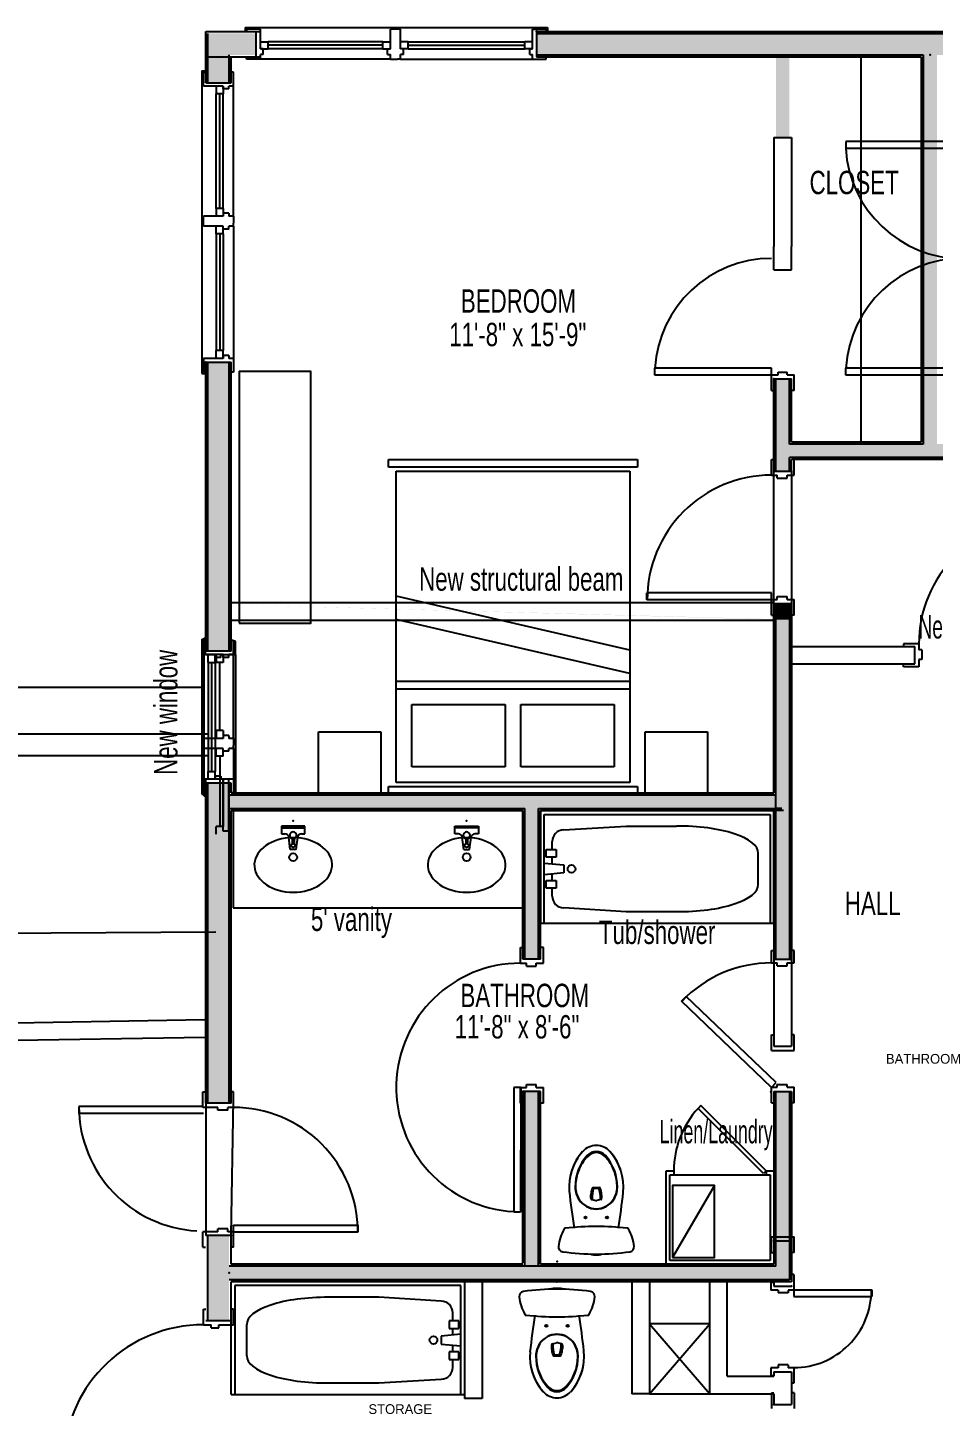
# Model space of a CAD drawing. Extents: x -757 to 664, y -454 to 231.
# Drawn here: x -237.6 to -4.8, y -123.1 to 231.2 of the extents above; entities that cross this region are included whole.
import ezdxf
from ezdxf.enums import TextEntityAlignment as Align

# ---------------------------------------------------------------- set-up
doc = ezdxf.new("R2010")
doc.units = 0
doc.header["$MEASUREMENT"] = 0
for name, color, linetype in [('1.2DEMO', 11, 'Continuous'), ('1.2DRWDWS', 3, 'Continuous'), ('1.2FILL', 7, 'Continuous'), ('1.2FURN', 11, 'Continuous'), ('1.2NOTES', 3, 'Continuous'), ('1.2RMNAMES', 3, 'Continuous'), ('1.2WALLS', 3, 'Continuous')]:
    doc.layers.add(name, color=color, linetype=linetype)
doc.styles.add('DCADTXTSTYLE27', font='ARIAL NARROW')
doc.styles.add('DCADTXTSTYLE28', font='ARIAL NARROW')
doc.styles.add('DCADTXTSTYLE31', font='ARIAL NARROW')
doc.styles.add('DCADTXTSTYLE41', font='ARIAL NARROW')
doc.styles.add('DCADTXTSTYLE42', font='ARIAL NARROW')
doc.styles.add('DCADTXTSTYLE43', font='ARIAL NARROW')
doc.styles.add('DCADTXTSTYLE44', font='ARIAL NARROW')
doc.styles.add('DCADTXTSTYLE45', font='ARIAL NARROW')
doc.styles.add('DCADTXTSTYLE47', font='ARIAL NARROW')
doc.styles.add('DCADTXTSTYLE53', font='ARIAL NARROW')
doc.styles.add('DCADTXTSTYLE56', font='ARIAL NARROW')
doc.styles.add('DCADTXTSTYLE57', font='ARIAL NARROW')

msp = doc.modelspace()

# ---------------------------------------------------------------- hatches: boundary and pattern name
at = {"layer": '1.2FILL', "linetype": 'Continuous', "ltscale": 12}
for points in [[(-191.3, 229.72), (-191.3, 217.05), (-185.8, 217.05), (-185.8, 224.22), (-178.95, 224.22), (-178.95, 229.72)], [(-41.8, 71.72), (-41.8, 79.11), (-185.8, 82.97), (-185.8, 145.22), (-191.3, 145.22), (-191.3, 70.97), (-185.8, 70.97), (-185.8, 79.11), (-191.3, 79.11), (-191.3, 83.44), (-185.8, 83.44), (-185.8, 82.97), (-45.3, 79.11), (-45.3, -3.45), (-41.8, -3.45), (-41.8, 68.22), (-41.8, 71.72)]]:
    msp.add_hatch(color=7, dxfattribs=at).paths.add_polyline_path(points, flags=0)
at = {"layer": '1.2FILL', "linetype": 'Continuous', "ltscale": 8}
for points in [[(30.45, 224.22), (33.95, 224.22), (33.95, 202.97), (34.45, 202.97), (34.45, 223.72), (48.7, 223.72), (48.7, 229.72), (-106.8, 229.72), (-106.8, 224.22), (-7.42, 224.22), (-3.92, 224.22)], [(3.8, 120.72), (3.8, 124.22), (30.45, 124.25), (30.45, 140.97), (33.95, 140.97), (33.95, 124.22), (30.45, 124.22), (-3.92, 124.22), (-3.92, 224.22), (-7.42, 224.22), (-7.42, 124.22), (-41.8, 124.22), (-41.8, 223.72), (-45.3, 223.72), (-45.3, 202.97), (-41.8, 202.97), (-41.8, 140.97), (-45.3, 140.97), (-45.3, 117.28), (-41.8, 117.28), (-41.8, 120.72)], [(-191.3, 79.11), (-185.8, 79.11), (-185.8, 83.44), (-191.3, 83.44)], [(-45.3, 79.11), (-41.8, 79.11), (-41.8, 83.28), (-45.3, 83.28)], [(-185.8, -87.03), (-185.8, 37.09), (-191.3, 37.09), (-191.3, -3.24), (-191.3, -39.7), (-185.8, -39.7), (-185.8, -83.92), (-191.3, -83.92), (-191.3, -201.72), (-191.3, -286.28), (-174.8, -286.28), (-174.8, -280.78), (-185.8, -280.78), (-185.8, -256.78), (-185.8, -159.78), (-136, -159.78), (-136, -156.28), (-185.8, -156.28), (-185.8, -139.03), (-191.3, -139.03), (-191.3, -101.03), (-185.8, -101.03), (-185.8, -90.53), (-122.3, -90.53), (-118.8, -90.53), (-81.8, -90.53), (-78.3, -90.53), (-61.8, -90.53), (-61.8, -90.53), (-58.3, -90.53), (-58.3, -87.03), (-45.8, -87.03), (-58.3, -87.03), (-58.3, -90.53), (-45.3, -90.53), (-45.3, -90.53), (-41.8, -90.53), (-41.8, -80.53), (-45.3, -80.53), (-45.3, -87.03), (-132.84, -87.03), (-132.84, -90.53), (-132.84, -87.03)], [(-141.03, 34.06), (-185.8, 34.06), (-185.8, 30.56), (-109.8, 30.56), (-109.8, -8.12), (-106.3, -8.12), (-106.3, 30.56), (-45.3, 30.56), (-43.8, 30.56), (-45.3, 30.56), (-45.3, 34.06), (-137.53, 34.06)], [(-41.8, -3.45), (-45.3, -3.45), (-45.3, -8.12), (-41.8, -8.12)], [(-191.3, -39.7), (-185.8, -39.7), (-185.8, -45.17), (-191.3, -45.17)], [(-106.3, -42.12), (-109.8, -42.12), (-109.8, -87.03), (-106.3, -87.03)], [(-45.3, -53.77), (-45.3, -59.65), (-45.3, -80.53), (-41.8, -80.53), (-41.8, -42.12), (-45.3, -42.12)], [(-191.3, -79.17), (-185.8, -79.17), (-185.8, -83.92), (-191.3, -83.92)], [(-81.8, -87.03), (-78.3, -87.03)]]:
    msp.add_hatch(color=7, dxfattribs=at).paths.add_polyline_path(points, flags=0)

# ---------------------------------------------------------------- linework, layer by layer
at = {"layer": '1.2DEMO', "color": 11, "linetype": 'Continuous', "ltscale": 2}
for p, q in [((2.67, 201.92), (-27.33, 201.92)), ((-27.33, 201.92), (-27.33, 200.17)), ((2.67, 200.17), (-27.33, 200.17)), ((2.67, 143.67), (-27.33, 143.67)), ((-27.33, 141.92), (-27.33, 143.67)), ((2.67, 141.92), (-27.33, 141.92)), ((-45.8, 83.47), (-45.8, 117.36)), ((-41.3, 117.36), (-41.3, 82.56)), ((-185.3, 83.47), (-45.8, 83.47)), ((-185.3, 78.97), (-45.8, 78.97)), ((-41.3, 72.22), (-9.59, 72.22)), ((-8.53, 72.85), (-12.53, 72.85)), ((-12.53, 72.85), (-12.53, 72.22)), ((-9.59, 67.72), (-9.59, 72.22)), ((-8.53, 72.85), (-8.53, 71.35)), ((-7.78, 71.35), (-8.53, 71.35)), ((-7.78, 71.35), (-7.78, 68.85)), ((-41.3, 67.72), (-9.59, 67.72)), ((-12.53, 66.97), (-12.53, 67.6)), ((-8.53, 68.85), (-8.53, 66.97)), ((-7.78, 68.85), (-8.53, 68.85)), ((-8.53, 66.97), (-12.53, 66.97)), ((-45.8, 24.12), (-45.8, -30.53)), ((-41.3, 24.12), (-41.3, -30.53)), ((-46.42, -31.6), (-46.42, -27.6)), ((-46.42, -27.6), (-45.8, -27.6)), ((-40.55, -27.6), (-41.17, -27.6)), ((-40.55, -31.6), (-40.55, -27.6)), ((-46.42, -31.6), (-40.55, -31.6)), ((-45.8, -30.53), (-41.3, -30.53)), ((-191.8, -45.17), (-191.8, -79.17)), ((-185.3, -79.17), (-184.67, -44.22)), ((-46.42, -83.53), (-46.42, -79.53)), ((-46.42, -79.53), (-40.55, -79.53)), ((-45.8, -80.53), (-41.3, -80.53)), ((-40.55, -83.53), (-40.55, -79.53)), ((-46.42, -83.53), (-45.8, -83.53)), ((-40.55, -83.53), (-41.17, -83.53)), ((-172.3, -86.53), (-138.3, -86.53)), ((-125.3, -91.03), (-185.3, -91.03)), ((-185.3, -101.03), (-185.3, -91.03)), ((-126.3, -92.03), (-184.3, -92.03)), ((-184.3, -92.03), (-184.3, -120.03)), ((-126.3, -120.03), (-126.3, -92.03)), ((-125.3, -91.03), (-125.3, -121.03)), ((-125.3, -91.03), (-125.3, -120.03)), ((-120.8, -91.03), (-120.8, -121.03)), ((-82.3, -91.03), (-82.3, -119.81)), ((-77.8, -91.03), (-77.8, -119.81)), ((-62.3, -119.81), (-62.3, -91.03)), ((-57.8, -115.31), (-57.8, -91.03)), ((-46.55, -91.17), (-46.55, -93.17)), ((-46.55, -91.17), (-45.92, -91.17)), ((-45.8, -91.03), (-45.8, -92.17)), ((-40.67, -89.17), (-41.3, -89.17)), ((-40.67, -89.17), (-40.67, -93.17)), ((-147.3, -95.03), (-160.3, -95.03)), ((-131.3, -96.03), (-147.3, -95.03)), ((-44.67, -93.17), (-46.55, -93.17)), ((-45.8, -92.17), (-41.3, -92.17)), ((-44.67, -93.17), (-44.67, -93.92)), ((-42.17, -93.92), (-44.67, -93.92)), ((-40.67, -93.17), (-42.17, -93.17)), ((-42.17, -93.17), (-42.17, -93.92)), ((-40.67, -93.11), (-20.67, -93.11)), ((-40.67, -93.11), (-40.67, -94.86)), ((-40.67, -94.86), (-20.67, -94.86)), ((-20.67, -93.11), (-20.67, -94.86)), ((-128.3, -101.03), (-128.3, -99.03)), ((-185.3, -120.03), (-185.3, -101.03)), ((-181.3, -110.03), (-181.3, -102.03)), ((-126.8, -101.03), (-129.3, -101.03)), ((-129.3, -101.03), (-129.3, -103.03)), ((-126.8, -103.03), (-126.8, -101.03)), ((-62.3, -101.81), (-77.8, -101.81)), ((-77.8, -101.81), (-77.79, -119.81)), ((-77.8, -101.81), (-62.3, -119.81)), ((-77.79, -119.81), (-62.3, -101.81)), ((-62.3, -119.81), (-62.3, -101.81)), ((-126.3, -104.53), (-131.3, -105.03)), ((-131.3, -105.03), (-131.3, -107.03)), ((-129.3, -103.03), (-126.8, -103.03)), ((-128.3, -104.73), (-128.3, -103.03)), ((-131.3, -107.03), (-126.3, -107.53)), ((-126.8, -109.03), (-129.3, -109.03)), ((-129.3, -109.03), (-129.3, -111.03)), ((-128.3, -109.03), (-128.3, -107.33)), ((-126.8, -111.03), (-126.8, -109.03)), ((-102.93, -107.27), (-102.93, -108.14)), ((-102.69, -106.97), (-101.7, -106.7)), ((-100.4, -106.97), (-101.4, -106.7)), ((-100.17, -107.27), (-100.17, -108.14)), ((-129.3, -111.03), (-126.8, -111.03)), ((-128.3, -113.03), (-128.3, -111.03)), ((-102.4, -110.03), (-100.69, -110.03)), ((-102.25, -109.83), (-100.85, -109.83)), ((-46.55, -113.11), (-46.55, -115.11)), ((-44.67, -113.11), (-46.55, -113.11)), ((-44.67, -112.36), (-44.67, -113.11)), ((-42.17, -112.36), (-44.67, -112.36)), ((-42.17, -112.36), (-42.17, -113.11)), ((-40.67, -113.11), (-42.17, -113.11)), ((-40.67, -113.11), (-40.67, -117.11)), ((-147.3, -117.03), (-131.3, -116.03)), ((-57.8, -115.31), (-45.8, -115.31)), ((-46.55, -115.11), (-45.92, -115.11)), ((-45.8, -114.17), (-41.3, -114.17)), ((-45.8, -114.17), (-45.8, -115.31)), ((-41.3, -114.17), (-41.3, -122.59)), ((-185.3, -120.03), (-125.3, -120.03)), ((-160.3, -117.03), (-147.3, -117.03)), ((-77.8, -119.81), (-82.3, -119.81)), ((-77.8, -119.81), (-62.3, -119.81)), ((-62.3, -119.81), (-45.8, -119.81)), ((-46.42, -119.59), (-46.42, -123.59)), ((-46.42, -119.59), (-45.8, -119.59)), ((-45.8, -119.81), (-45.8, -122.59)), ((-40.67, -117.11), (-41.3, -117.11)), ((-40.55, -119.59), (-41.17, -119.59)), ((-40.55, -119.59), (-40.55, -123.59)), ((-120.8, -121.03), (-125.3, -121.03)), ((-45.8, -122.59), (-41.3, -122.59))]:
    msp.add_line(p, q, dxfattribs=at)
at = {"layer": '1.2DEMO', "color": 1, "linetype": 'Continuous'}
msp.add_line((-61.1, -66.34), (-71.87, -84.78), dxfattribs=at)
msp.add_lwpolyline([(-71.87, -84.78), (-61.1, -84.78), (-61.1, -66.34), (-71.87, -66.34)], close=True, dxfattribs=at)
at = {"layer": '1.2DEMO', "color": 11, "linetype": 'Continuous', "ltscale": 2}
for centre, radius in [((-104.3, -102.35), 0.276), ((-104.3, -102.35), 0.276), ((-98.79, -102.35), 0.276), ((-98.79, -102.35), 0.276), ((-133.3, -106.03), 1)]:
    msp.add_circle(centre, radius, dxfattribs=at)
for centre, radius, start, end in [((2.67, 201.92), 30.05, 183.3385, 269.9183), ((2.67, 141.92), 30, 90, 176.6615), ((23.41, 72.85), 31.94, 89.8972, 180), ((-110.01, -94.78), 1.26, 97.8817, 186.4559), ((-99.53, -93.6), 11.81, 186.4554, 209.4775), ((-101.55, -155.93), 62.99, 82.1189, 97.8811), ((-102.24, -94.75), 1.97, 90.5161, 114.1097), ((-101.55, -171.25), 78.47, 89.4839, 90.5161), ((-100.86, -94.75), 1.97, 65.8903, 89.4839), ((-103.57, -93.6), 11.81, 330.5225, 353.5446), ((-93.08, -94.78), 1.26, 353.5441, 442.1201), ((-40.68, -93.15), 19.95, 270.0309, 360.1336), ((-131.3, -99.03), 3, 0, 90), ((-109.43, -99.2), 0.433, 209.4781, 264.2189), ((-99.53, -93.6), 11.81, 209.4775, 210.5707), ((-101.55, -21.29), 78.74, 264.0592, 264.2206), ((-101.55, -21.29), 78.74, 264.2206, 270), ((87.28, -129.73), 196.85, 171.2017, 173.9763), ((-101.55, -21.29), 78.74, 270, 275.7794), ((-290.37, -129.73), 196.85, 6.1133, 8.7983), ((-93.66, -99.2), 0.433, 275.7811, 330.5219), ((-101.55, -21.29), 78.74, 275.7794, 275.9408), ((-103.57, -93.6), 11.81, 329.4293, 330.5225), ((-101.55, -109.83), 5.32, 33.5054, 146.4946), ((-101.55, -109.83), 5.24, 33.5054, 146.4946), ((-94.95, -110.22), 13.58, 175.1848, 221.8886), ((-101.06, -110.16), 5.91, 146.4946, 179.4488), ((-101.06, -110.16), 5.83, 146.4946, 179.4488), ((-102.61, -107.27), 0.315, 105, 180), ((-98.2, -108.14), 4.72, 180, 201.9348), ((-92.79, -107.07), 9.84, 180, 196.2602), ((-102.25, -109.71), 0.118, 195.081, 270), ((-101.55, -107.27), 0.591, 75, 105), ((-110.31, -107.07), 9.84, 343.7398, 360), ((-100.85, -109.71), 0.118, 270, 344.919), ((-104.89, -108.14), 4.72, 338.0652, 360), ((-100.49, -107.27), 0.315, 0, 75), ((-108.14, -110.22), 13.58, 318.1114, 366.1133), ((-102.04, -110.16), 5.83, 0.5512, 33.5054), ((-102.04, -110.16), 5.91, 0.5512, 33.5054), ((-131.3, -113.03), 3, 270, 360), ((-94.95, -110.22), 13.58, 187.231, 221.9948), ((-94.95, -110.22), 12.01, 179.4488, 221.8886), ((-94.95, -110.22), 11.93, 179.4488, 198.0974), ((-102.4, -109.83), 0.197, 201.9348, 270), ((-100.69, -109.83), 0.197, 270, 338.0652), ((-108.14, -110.22), 12.01, 318.1114, 360.5512), ((-108.14, -110.22), 13.58, 318.1114, 353.9005), ((-108.14, -110.22), 11.93, 341.9026, 360.5512), ((-96.56, -110.74), 10.24, 198.0974, 226.8058), ((-106.53, -110.74), 10.24, 313.1942, 341.9026), ((-101.55, -116.13), 4.72, 222.1939, 318.1113), ((-101.55, -116.13), 4.72, 222.1939, 318.1113), ((-101.55, -116.13), 3.15, 221.9318, 318.0538), ((-101.55, -116.05), 2.95, 226.8058, 313.1942)]:
    msp.add_arc(centre, radius, start, end, dxfattribs=at)
for centre, major_axis, start_param, end_param in [((-160.8, -102.03), (20.5, 0), 1.546413, 3.141593), ((-160.8, -110.03), (-20.5, 0), 0, 1.595179)]:
    msp.add_ellipse(centre, major_axis=major_axis, ratio=0.341463, start_param=start_param, end_param=end_param, dxfattribs=at)
for p in [(-45.8, -80.53), (-115.3, -86.78), (-101.55, -91.03), (-41.3, -92.17), (-45.8, -122.59)]:
    msp.add_point(p, dxfattribs=at)
at = {"layer": '1.2DRWDWS', "color": 7, "linetype": 'Continuous', "ltscale": 12}
for p, q in [((-181.71, 231.22), (-103.95, 231.22)), ((-192.8, 220.14), (-192.8, 142.38)), ((-144.32, 223.1), (-177.78, 223.1)), ((-141.77, 223.1), (-107.8, 223.1)), ((-184.67, 182.75), (-184.67, 216.21)), ((-184.67, 180.2), (-184.67, 146.22)), ((-192.3, 74.34), (-192.3, 33.84)), ((-184.17, 70.09), (-184.17, 38.09))]:
    msp.add_line(p, q, dxfattribs=at)
at = {"layer": '1.2DRWDWS', "color": 7, "linetype": 'Continuous', "ltscale": 24}
for p, q in [((-181.71, 231.22), (-181.71, 230.22)), ((-103.95, 231.22), (-103.95, 230.22)), ((-192.8, 220.14), (-191.8, 220.14)), ((-192.8, 142.38), (-191.8, 142.38)), ((-192.3, 74.34), (-191.3, 74.34)), ((-191.17, 68.09), (-191.17, 40.09)), ((-189.42, 68.09), (-189.42, 40.09)), ((-192.3, 33.84), (-191.3, 33.84))]:
    msp.add_line(p, q, dxfattribs=at)
at = {"layer": '1.2DRWDWS', "color": 3, "linetype": 'Continuous', "ltscale": 24}
for p, q in [((-177.78, 230.85), (-181.37, 230.85)), ((-181.37, 230.85), (-181.37, 230.22)), ((-177.78, 225.79), (-177.78, 230.85)), ((-144.32, 225.79), (-144.32, 230.85)), ((-141.77, 230.85), (-144.32, 230.85)), ((-141.77, 225.79), (-141.77, 230.85)), ((-107.8, 230.85), (-104.3, 230.85)), ((-107.8, 225.79), (-107.8, 230.85)), ((-104.3, 230.85), (-104.3, 230.22)), ((-181.37, 223.1), (-181.37, 223.72)), ((-177.03, 225.79), (-177.78, 225.79)), ((-177.78, 223.1), (-177.78, 224.29)), ((-177.03, 224.29), (-177.78, 224.29)), ((-177.03, 224.29), (-177.03, 225.79)), ((-145.07, 225.79), (-144.32, 225.79)), ((-145.07, 224.29), (-145.07, 225.79)), ((-145.07, 224.29), (-144.32, 224.29)), ((-144.32, 223.1), (-144.32, 224.29)), ((-141.02, 225.79), (-141.77, 225.79)), ((-141.77, 223.1), (-141.77, 224.29)), ((-141.02, 224.29), (-141.77, 224.29)), ((-141.02, 224.29), (-141.02, 225.79)), ((-108.55, 225.79), (-107.8, 225.79)), ((-108.55, 224.29), (-108.55, 225.79)), ((-108.55, 224.29), (-107.8, 224.29)), ((-107.8, 223.1), (-107.8, 224.29)), ((-104.3, 223.1), (-104.3, 223.72)), ((-192.42, 216.21), (-192.42, 219.8)), ((-192.42, 219.8), (-191.8, 219.8)), ((-184.67, 219.8), (-185.3, 219.8)), ((-184.67, 216.21), (-184.67, 219.8)), ((-177.78, 223.1), (-181.37, 223.1)), ((-144.32, 223.1), (-142.57, 223.1)), ((-141.77, 223.1), (-142.52, 223.1)), ((-107.8, 223.1), (-104.3, 223.1)), ((-187.37, 216.21), (-192.42, 216.21)), ((-187.37, 215.46), (-187.37, 216.21)), ((-184.67, 216.21), (-185.87, 216.21)), ((-185.87, 215.46), (-185.87, 216.21)), ((-185.87, 215.46), (-187.37, 215.46)), ((-187.37, 182.75), (-192.42, 182.75)), ((-192.42, 180.2), (-192.42, 182.75)), ((-187.37, 183.5), (-187.37, 182.75)), ((-185.87, 183.5), (-187.37, 183.5)), ((-185.87, 183.5), (-185.87, 182.75)), ((-184.67, 182.75), (-185.87, 182.75)), ((-184.67, 182.75), (-184.67, 181)), ((-184.67, 180.2), (-184.67, 180.95)), ((-187.37, 180.2), (-192.42, 180.2)), ((-187.37, 179.45), (-187.37, 180.2)), ((-185.87, 179.45), (-187.37, 179.45)), ((-184.67, 180.2), (-185.87, 180.2)), ((-185.87, 179.45), (-185.87, 180.2)), ((-192.42, 146.22), (-192.42, 142.72)), ((-187.37, 146.22), (-192.42, 146.22)), ((-187.37, 146.97), (-187.37, 146.22)), ((-185.87, 146.97), (-187.37, 146.97)), ((-185.87, 146.97), (-185.87, 146.22)), ((-184.67, 146.22), (-185.87, 146.22)), ((-184.67, 146.22), (-184.67, 142.72)), ((-192.42, 142.72), (-191.8, 142.72)), ((-184.67, 142.72), (-185.3, 142.72)), ((-46.42, 143.67), (-76.42, 143.67)), ((-76.42, 141.92), (-76.42, 143.67)), ((-46.42, 141.92), (-76.42, 141.92)), ((-46.42, 141.92), (-46.42, 143.67)), ((-46.42, 137.97), (-46.42, 141.97)), ((-46.42, 141.97), (-44.67, 141.97)), ((-44.67, 141.97), (-44.67, 142.72)), ((-44.67, 142.72), (-42.42, 142.72)), ((-42.42, 141.97), (-42.42, 142.72)), ((-42.42, 141.97), (-40.55, 141.97)), ((-40.55, 137.97), (-40.55, 141.97)), ((-46.42, 116.22), (-46.42, 120.22)), ((-40.55, 116.22), (-40.55, 120.22)), ((-46.42, 116.22), (-44.92, 116.22)), ((-44.92, 115.47), (-44.92, 116.22)), ((-44.92, 115.47), (-42.42, 115.47)), ((-42.42, 116.22), (-40.55, 116.22)), ((-42.42, 115.47), (-42.42, 116.22)), ((-46.42, 85.97), (-78.42, 85.97)), ((-78.42, 84.22), (-78.42, 85.97)), ((-46.42, 84.22), (-46.42, 85.97)), ((-46.42, 84.22), (-78.42, 84.22)), ((-46.42, 80.28), (-46.42, 84.28)), ((-46.42, 84.28), (-44.92, 84.28)), ((-44.92, 84.28), (-44.92, 85.03)), ((-44.92, 85.03), (-42.42, 85.03)), ((-42.42, 84.28), (-42.42, 85.03)), ((-42.42, 84.28), (-40.55, 84.28)), ((-40.55, 80.28), (-40.55, 84.28)), ((-191.92, 70.09), (-191.92, 73.59)), ((-191.92, 73.59), (-191.3, 73.59)), ((-184.17, 73.59), (-184.8, 73.59)), ((-184.17, 70.09), (-184.17, 73.59)), ((-189.42, 70.09), (-191.92, 70.09)), ((-189.42, 69.34), (-189.42, 70.09)), ((-187.92, 69.34), (-189.42, 69.34)), ((-184.17, 70.09), (-187.92, 70.09)), ((-187.92, 69.34), (-187.92, 70.09)), ((-191.92, 38.09), (-191.92, 34.59)), ((-189.42, 38.09), (-191.92, 38.09)), ((-189.42, 38.84), (-189.42, 38.09)), ((-187.92, 38.84), (-189.42, 38.84)), ((-187.92, 38.84), (-187.92, 38.09)), ((-184.17, 38.09), (-187.92, 38.09)), ((-184.17, 38.09), (-184.17, 34.56)), ((-191.92, 34.59), (-191.3, 34.59)), ((-184.17, 34.56), (-184.8, 34.56)), ((-69.52, -18.97), (-68.31, -17.71)), ((-45.21, -39.86), (-68.31, -17.71)), ((-46.42, -41.12), (-69.52, -18.97)), ((-46.42, -41.12), (-45.21, -39.86)), ((-46.42, -45.06), (-46.42, -41.06)), ((-46.42, -41.06), (-44.92, -41.06)), ((-44.92, -41.06), (-44.92, -40.31)), ((-44.92, -40.31), (-42.42, -40.31)), ((-42.42, -41.06), (-42.42, -40.31)), ((-42.42, -41.06), (-40.55, -41.06)), ((-40.55, -45.06), (-40.55, -41.06)), ((-192.42, -102.08), (-192.42, -98.08)), ((-184.67, -102.08), (-184.67, -98.08)), ((-192.42, -102.08), (-190.42, -102.08)), ((-190.42, -102.83), (-190.42, -102.08)), ((-188.42, -102.08), (-184.67, -102.08)), ((-188.42, -102.83), (-188.42, -102.08)), ((-190.42, -102.83), (-188.42, -102.83))]:
    msp.add_line(p, q, dxfattribs=at)
at = {"layer": '1.2DRWDWS', "color": 3, "linetype": 'Continuous', "ltscale": 12}
for p, q in [((-177.78, 227.54), (-175.78, 227.54)), ((-175.78, 225.79), (-175.78, 227.54)), ((-146.32, 225.79), (-146.32, 227.54)), ((-146.32, 227.54), (-144.32, 227.54)), ((-139.77, 227.54), (-141.77, 227.54)), ((-139.77, 225.79), (-139.77, 227.54)), ((-109.8, 225.79), (-109.8, 227.54)), ((-107.8, 227.54), (-109.8, 227.54)), ((-177.78, 225.79), (-175.78, 225.79)), ((-146.32, 226.67), (-175.78, 226.67)), ((-146.32, 225.79), (-144.32, 225.79)), ((-139.77, 225.79), (-141.77, 225.79)), ((-139.77, 226.67), (-109.8, 226.67)), ((-107.8, 225.79), (-109.8, 225.79)), ((-189.12, 216.21), (-189.12, 214.21)), ((-187.37, 216.21), (-187.37, 214.21)), ((-187.37, 214.21), (-189.12, 214.21)), ((-188.24, 184.75), (-188.24, 214.21)), ((-187.37, 184.75), (-189.12, 184.75)), ((-189.12, 184.75), (-189.12, 182.75)), ((-187.37, 184.75), (-187.37, 182.75)), ((-189.12, 178.2), (-189.12, 180.2)), ((-187.37, 178.2), (-189.12, 178.2)), ((-188.24, 178.2), (-188.24, 148.22)), ((-187.37, 178.2), (-187.37, 180.2)), ((-187.37, 148.22), (-189.12, 148.22)), ((-189.12, 146.22), (-189.12, 148.22)), ((-187.37, 146.22), (-187.37, 148.22)), ((-46.42, 137.97), (-45.8, 137.97)), ((-40.55, 137.97), (-41.17, 137.97)), ((-46.42, 120.22), (-45.8, 120.22)), ((-40.55, 120.22), (-41.17, 120.22)), ((-46.42, 80.28), (-45.8, 80.28)), ((-40.55, 80.28), (-41.17, 80.28)), ((-191.17, 68.09), (-191.17, 70.09)), ((-191.17, 68.09), (-189.42, 68.09)), ((-190.3, 68.09), (-190.3, 40.09)), ((-189.42, 68.09), (-189.42, 70.09)), ((-755.3, 61.72), (-192.8, 61.72)), ((-191.17, 40.09), (-189.42, 40.09)), ((-191.17, 38.09), (-191.17, 40.09)), ((-189.42, 38.09), (-189.42, 40.09)), ((-46.42, -45.06), (-45.8, -45.06)), ((-40.55, -45.06), (-41.17, -45.06)), ((-192.42, -98.08), (-191.8, -98.08)), ((-184.67, -98.08), (-185.3, -98.08))]:
    msp.add_line(p, q, dxfattribs=at)
at = {"layer": '1.2DRWDWS', "color": 11, "linetype": 'Continuous', "ltscale": 24}
for p, q in [((-146.32, 227.54), (-175.78, 227.54)), ((-139.77, 227.54), (-109.8, 227.54)), ((-146.32, 225.79), (-175.78, 225.79)), ((-139.77, 225.79), (-109.8, 225.79)), ((-189.12, 184.75), (-189.12, 214.21)), ((-187.37, 184.75), (-187.37, 214.21)), ((-189.12, 178.2), (-189.12, 148.22)), ((-187.37, 178.2), (-187.37, 148.22))]:
    msp.add_line(p, q, dxfattribs=at)
at = {"layer": '1.2DRWDWS', "color": 1, "linetype": 'Continuous', "ltscale": 4}
msp.add_line((-23.45, 223.72), (-23.45, 124.72), dxfattribs=at)
at = {"layer": '1.2DRWDWS', "color": 11, "linetype": 'Continuous', "ltscale": 2}
for p, q in [((-192.8, 74.04), (-192.8, 34.21)), ((-192.8, 74.04), (-191.8, 74.04)), ((-192.42, 70.11), (-192.42, 73.7)), ((-192.42, 73.7), (-191.8, 73.7)), ((-184.67, 73.7), (-185.3, 73.7)), ((-184.67, 70.11), (-184.67, 73.7)), ((-187.37, 70.11), (-192.42, 70.11)), ((-189.12, 70.11), (-189.12, 68.11)), ((-187.37, 68.11), (-189.12, 68.11)), ((-188.24, 50.57), (-188.24, 68.11)), ((-187.37, 70.11), (-187.37, 68.11)), ((-187.37, 69.36), (-187.37, 70.11)), ((-185.87, 69.36), (-187.37, 69.36)), ((-184.67, 70.11), (-185.87, 70.11)), ((-185.87, 69.36), (-185.87, 70.11)), ((-184.67, 48.57), (-184.67, 70.11)), ((-187.37, 50.57), (-189.12, 50.57)), ((-189.12, 50.57), (-189.12, 48.57)), ((-187.37, 50.57), (-187.37, 48.57)), ((-187.37, 48.57), (-192.42, 48.57)), ((-192.42, 46.02), (-192.42, 48.57)), ((-187.37, 49.32), (-187.37, 48.57)), ((-185.87, 49.32), (-187.37, 49.32)), ((-185.87, 49.32), (-185.87, 48.57)), ((-184.67, 48.57), (-185.87, 48.57)), ((-184.67, 48.57), (-184.67, 46.82)), ((-184.67, 46.02), (-184.67, 46.77)), ((-187.37, 46.02), (-192.42, 46.02)), ((-189.12, 44.02), (-189.12, 46.02)), ((-187.37, 44.02), (-189.12, 44.02)), ((-188.24, 44.02), (-188.24, 25.97)), ((-187.37, 44.02), (-187.37, 46.02)), ((-187.37, 45.27), (-187.37, 46.02)), ((-185.87, 45.27), (-187.37, 45.27)), ((-184.67, 46.02), (-185.87, 46.02)), ((-185.87, 45.27), (-185.87, 46.02)), ((-184.67, 46.02), (-184.67, 38.09)), ((-192.42, 38.09), (-192.42, 34.59)), ((-187.37, 38.09), (-192.42, 38.09)), ((-187.37, 38.09), (-187.37, 25.97)), ((-187.37, 24.72), (-187.37, 38.09)), ((-184.67, 38.09), (-185.87, 38.09)), ((-185.87, 24.72), (-185.87, 38.09)), ((-184.67, 38.09), (-184.67, 34.56)), ((-192.8, 34.21), (-191.8, 34.21)), ((-184.67, 34.56), (-185.3, 34.56)), ((-187.37, 25.97), (-189.12, 25.97)), ((-189.12, 23.97), (-189.12, 25.97)), ((-185.87, 24.72), (-187.37, 24.72))]:
    msp.add_line(p, q, dxfattribs=at)
at = {"layer": '1.2DRWDWS', "color": 7, "linetype": 'Continuous', "ltscale": 4}
for p, q in [((-743.3, 49.72), (-191.3, 49.72)), ((-737.8, 44.22), (-191.3, 44.22))]:
    msp.add_line(p, q, dxfattribs=at)
at = {"layer": '1.2DRWDWS', "color": 3, "linetype": 'Continuous', "ltscale": 2}
for p, q in [((-105.8, 30.06), (-105.8, 1.06)), ((-105.8, 30.06), (-45.8, 30.06)), ((-104.8, 1.06), (-104.8, 29.06)), ((-104.8, 29.06), (-46.8, 29.06)), ((-46.8, 29.06), (-46.8, 1.06)), ((-45.8, 1.06), (-45.8, 30.06)), ((-99.8, 25.06), (-83.8, 26.06)), ((-83.8, 26.06), (-70.8, 26.06)), ((-102.8, 20.06), (-102.8, 22.06)), ((-104.3, 18.06), (-104.3, 20.06)), ((-104.3, 20.06), (-101.8, 20.06)), ((-101.8, 18.06), (-104.3, 18.06)), ((-102.8, 16.36), (-102.8, 18.06)), ((-101.8, 20.06), (-101.8, 18.06)), ((-49.8, 11.06), (-49.8, 19.06)), ((-104.8, 16.56), (-99.8, 16.06)), ((-99.8, 16.06), (-99.8, 14.06)), ((-99.8, 14.06), (-104.8, 13.56)), ((-104.3, 10.06), (-104.3, 12.06)), ((-104.3, 12.06), (-101.8, 12.06)), ((-102.8, 12.06), (-102.8, 13.76)), ((-101.8, 12.06), (-101.8, 10.06)), ((-101.8, 10.06), (-104.3, 10.06)), ((-102.8, 8.06), (-102.8, 10.06)), ((-83.8, 4.06), (-99.8, 5.06)), ((-70.8, 4.06), (-83.8, 4.06)), ((-45.8, 1.06), (-105.8, 1.06)), ((-64.55, -45.77), (-65.26, -46.48)), ((-47.8, -62.53), (-64.55, -45.77)), ((-48.51, -63.23), (-65.26, -46.48)), ((-73.52, -86.53), (-73.52, -62.53)), ((-73.52, -62.53), (-71.52, -62.53)), ((-72.52, -85.53), (-72.52, -63.53)), ((-72.52, -63.53), (-71.52, -63.53)), ((-71.52, -62.53), (-71.52, -63.53)), ((-47.8, -62.53), (-48.51, -63.23)), ((-47.8, -62.53), (-45.8, -62.53)), ((-47.8, -62.53), (-47.8, -63.53)), ((-47.8, -63.53), (-46.8, -63.53)), ((-46.8, -63.53), (-46.8, -85.53)), ((-45.8, -62.53), (-45.8, -86.53)), ((-92.3, -66.83), (-90.59, -66.83)), ((-92.14, -67.02), (-90.74, -67.02)), ((-92.82, -69.58), (-92.82, -68.72)), ((-92.59, -69.89), (-91.59, -70.15)), ((-90.3, -69.89), (-91.29, -70.15)), ((-90.06, -69.58), (-90.06, -68.72)), ((-45.8, -86.53), (-73.52, -86.53)), ((-46.8, -85.53), (-72.52, -85.53))]:
    msp.add_line(p, q, dxfattribs=at)
at = {"layer": '1.2DRWDWS', "color": 1, "linetype": 'Continuous', "ltscale": 0.09375}
msp.add_line((-489.32, -3.24), (-189.19, -1.08), dxfattribs=at)
at = {"layer": '1.2DRWDWS', "color": 1, "linetype": 'Continuous', "ltscale": 12}
msp.add_line((-45.8, -42.12), (-41.3, -42.12), dxfattribs=at)
at = {"layer": '1.2DRWDWS', "color": 3}
for p, q in [((-192.4, -46), (-224.4, -46)), ((-224.4, -46), (-224.4, -47.8)), ((-192.4, -47.8), (-224.4, -47.8))]:
    msp.add_line(p, q, dxfattribs=at)
at = {"layer": '1.2DRWDWS', "color": 7, "linetype": 'Continuous', "ltscale": 2}
msp.add_line((-71.52, -63.53), (-47.8, -63.53), dxfattribs=at)
at = {"layer": '1.2DRWDWS', "color": 1, "linetype": 'Continuous', "ltscale": 2}
for p, q in [((-45.8, -68.53), (-45.8, -86.53)), ((-45.8, -86.53), (-77.3, -86.53))]:
    msp.add_line(p, q, dxfattribs=at)
at = {"layer": '1.2DRWDWS', "color": 3, "linetype": 'Continuous', "ltscale": 2}
for centre, radius in [((-97.8, 15.06), 1), ((-94.2, -74.51), 0.276), ((-94.2, -74.51), 0.276), ((-88.69, -74.51), 0.276), ((-88.69, -74.51), 0.276)]:
    msp.add_circle(centre, radius, dxfattribs=at)
at = {"layer": '1.2DRWDWS', "color": 1, "linetype": 'Continuous', "ltscale": 12}
msp.add_arc((-46.42, 141.92), 30, 90, 176.6615, dxfattribs=at)
at = {"layer": '1.2DRWDWS', "color": 1, "linetype": 'Continuous'}
for centre, end in [((-46.42, 84.28), 180.1027), ((-46.42, -41.06), 136.2662)]:
    msp.add_arc(centre, 31.94, 90, end, dxfattribs=at)
at = {"layer": '1.2DRWDWS', "color": 3, "linetype": 'Continuous', "ltscale": 2}
for centre, radius, start, end in [((-99.8, 22.06), 3, 90, 180), ((-99.8, 8.06), 3, 180, 270), ((-91.44, -60.73), 4.72, 41.8887, 137.8061), ((-91.44, -60.73), 4.72, 41.8887, 137.8061), ((-84.85, -66.64), 13.58, 138.1114, 184.8152), ((-84.85, -66.64), 13.58, 138.0052, 172.769), ((-84.85, -66.64), 12.01, 138.1114, 180.5512), ((-86.46, -66.11), 10.24, 133.1942, 161.9026), ((-91.44, -60.73), 3.15, 41.9462, 138.0682), ((-91.44, -60.8), 2.95, 46.8058, 133.1942), ((-96.43, -66.11), 10.24, 18.0974, 46.8058), ((-98.04, -66.64), 12.01, 359.4488, 401.8886), ((-98.04, -66.64), 13.58, 6.0995, 41.8886), ((-98.04, -66.64), 13.58, 353.8867, 401.8886), ((-84.85, -66.64), 11.93, 161.9026, 180.5512), ((-98.04, -66.64), 11.93, 359.4488, 378.0974), ((-90.95, -66.7), 5.91, 180.5512, 213.5054), ((-90.95, -66.7), 5.83, 180.5512, 213.5054), ((-88.1, -68.72), 4.72, 158.0652, 180), ((-82.68, -69.78), 9.84, 163.7398, 180), ((-92.3, -67.02), 0.197, 90, 158.0652), ((-92.14, -67.14), 0.118, 90, 164.919), ((-100.2, -69.78), 9.84, 0, 16.2602), ((-90.74, -67.14), 0.118, 15.081, 90), ((-90.59, -67.02), 0.197, 21.9348, 90), ((-94.79, -68.72), 4.72, 0, 21.9348), ((-91.93, -66.7), 5.83, 326.4946, 359.4488), ((-91.93, -66.7), 5.91, 326.4946, 359.4488), ((97.38, -47.12), 196.85, 186.0237, 188.7983), ((-91.44, -67.02), 5.32, 213.5054, 326.4946), ((-91.44, -67.02), 5.24, 213.5054, 326.4946), ((-92.5, -69.58), 0.315, 180, 255), ((-91.44, -69.58), 0.591, 255, 285), ((-90.38, -69.58), 0.315, 285, 360), ((-280.27, -47.12), 196.85, 351.2017, 353.8867), ((-89.42, -83.26), 11.81, 150.5225, 173.5446), ((-99.33, -77.66), 0.433, 95.7811, 150.5219), ((-89.42, -83.26), 11.81, 149.4293, 150.5225), ((-91.44, -155.57), 78.74, 95.7794, 95.9408), ((-91.44, -155.57), 78.74, 90, 95.7794), ((-91.44, -155.57), 78.74, 84.2206, 90), ((-83.56, -77.66), 0.433, 29.4781, 84.2189), ((-91.44, -155.57), 78.74, 84.0592, 84.2206), ((-93.46, -83.26), 11.81, 29.4775, 30.5707), ((-93.46, -83.26), 11.81, 6.4554, 29.4775), ((-99.91, -82.07), 1.26, 173.5441, 262.1183), ((-91.44, -20.92), 62.99, 262.1189, 277.8811), ((-92.13, -82.1), 1.97, 245.8903, 269.4839), ((-91.44, -5.61), 78.47, 269.4839, 270.5161), ((-90.75, -82.1), 1.97, 270.5161, 294.1097), ((-82.98, -82.07), 1.26, 277.8799, 366.4559)]:
    msp.add_arc(centre, radius, start, end, dxfattribs=at)
at = {"layer": '1.2DRWDWS', "color": 1}
msp.add_arc((-192.4, -46), 32, 180, 267, dxfattribs=at)
at = {"layer": '1.2DRWDWS', "color": 7, "linetype": 'Continuous', "ltscale": 2}
msp.add_arc((-47.8, -62.53), 23.72, 137.4164, 180, dxfattribs=at)
at = {"layer": '1.2DRWDWS', "color": 1, "linetype": 'Continuous', "ltscale": 24}
msp.add_arc((-192.42, -138.08), 36, 90, 177.2168, dxfattribs=at)
at = {"layer": '1.2DRWDWS', "color": 3, "linetype": 'Continuous', "ltscale": 2}
for centre, major_axis, start_param, end_param in [((-70.3, 19.06), (20.5, 0), 0, 1.595179), ((-70.3, 11.06), (-20.5, 0), 1.546413, 3.141593)]:
    msp.add_ellipse(centre, major_axis=major_axis, ratio=0.341463, start_param=start_param, end_param=end_param, dxfattribs=at)
at = {"layer": '1.2DRWDWS', "color": 51, "linetype": 'Continuous'}
for p in [(-106.8, 230.22), (-191.8, 145.22), (-191.3, 37.09)]:
    msp.add_point(p, dxfattribs=at)
at = {"layer": '1.2DRWDWS', "color": 51, "linetype": 'Continuous', "ltscale": 12}
for p in [(-45.8, 140.97), (-45.8, 83.28)]:
    msp.add_point(p, dxfattribs=at)
at = {"layer": '1.2DRWDWS', "color": 11, "linetype": 'Continuous', "ltscale": 2}
msp.add_point((-191.8, 37.09), dxfattribs=at)
at = {"layer": '1.2DRWDWS', "color": 7, "linetype": 'Continuous', "ltscale": 2}
msp.add_point((-105.8, -25.12), dxfattribs=at)
at = {"layer": '1.2DRWDWS', "color": 3, "linetype": 'Continuous', "ltscale": 2}
msp.add_point((-101.52, -85.83), dxfattribs=at)
at = {"layer": '1.2FILL', "color": 3, "linetype": 'Continuous', "ltscale": 24}
for p, q in [((-110.92, -9.18), (-110.92, -5.18)), ((-105.05, -9.18), (-105.05, -5.18)), ((-110.92, -9.18), (-109.42, -9.18)), ((-109.42, -9.93), (-109.42, -9.18)), ((-109.42, -9.93), (-106.92, -9.93)), ((-106.92, -9.18), (-105.05, -9.18)), ((-106.92, -9.93), (-106.92, -9.18)), ((-192.55, -46.22), (-192.55, -42.22)), ((-184.67, -46.22), (-184.67, -42.22)), ((-112.62, -41.12), (-112.67, -73.12)), ((-110.87, -41.12), (-112.62, -41.12)), ((-110.87, -41.12), (-110.92, -73.12)), ((-110.92, -45.12), (-110.92, -41.12)), ((-110.92, -41.12), (-109.42, -41.12)), ((-109.42, -41.12), (-109.42, -40.37)), ((-109.42, -40.37), (-106.92, -40.37)), ((-106.92, -41.12), (-106.92, -40.37)), ((-106.92, -41.12), (-105.05, -41.12)), ((-105.05, -45.12), (-105.05, -41.12)), ((-188.67, -46.22), (-192.55, -46.22)), ((-188.67, -46.97), (-188.67, -46.22)), ((-186.17, -46.97), (-188.67, -46.97)), ((-184.67, -46.22), (-186.17, -46.22)), ((-186.17, -46.97), (-186.17, -46.22)), ((-110.92, -73.12), (-112.67, -73.12)), ((-188.67, -78.17), (-188.67, -77.42)), ((-186.17, -77.42), (-188.67, -77.42)), ((-186.17, -78.17), (-186.17, -77.42)), ((-184.67, -76.47), (-152.67, -76.47)), ((-184.67, -78.22), (-184.67, -76.47)), ((-152.67, -78.22), (-152.67, -76.47)), ((-192.55, -82.17), (-192.55, -78.17)), ((-188.67, -78.17), (-192.55, -78.17)), ((-184.67, -78.17), (-186.17, -78.17)), ((-184.67, -82.17), (-184.67, -78.17)), ((-184.67, -78.22), (-152.67, -78.22))]:
    msp.add_line(p, q, dxfattribs=at)
at = {"layer": '1.2FILL', "color": 3, "linetype": 'Continuous', "ltscale": 12}
for p, q in [((-110.92, -5.18), (-110.3, -5.18)), ((-105.05, -5.18), (-105.67, -5.18)), ((-192.55, -42.22), (-191.92, -42.22)), ((-184.67, -42.22), (-185.3, -42.22)), ((-110.92, -45.12), (-110.3, -45.12)), ((-105.05, -45.12), (-105.67, -45.12)), ((-192.55, -82.17), (-191.92, -82.17)), ((-184.67, -82.17), (-185.3, -82.17))]:
    msp.add_line(p, q, dxfattribs=at)
at = {"layer": '1.2FILL', "color": 1, "linetype": 'Continuous'}
for centre, start, end in [((-110.92, -41.12), 90, 266.8598), ((-184.67, -78.17), 359.8972, 450)]:
    msp.add_arc(centre, 31.94, start, end, dxfattribs=at)
at = {"layer": '1.2FILL', "color": 7, "linetype": 'Continuous', "ltscale": 12}
msp.add_point((-5.67, 224.22), dxfattribs=at)
at = {"layer": '1.2FILL', "color": 51, "linetype": 'Continuous', "ltscale": 12}
for p in [(-110.3, -42.12), (-185.3, -79.17)]:
    msp.add_point(p, dxfattribs=at)
at = {"layer": '1.2FURN', "color": 11, "linetype": 'Continuous', "ltscale": 12}
for p, q in [((-144.85, 118.26), (-144.85, 120.26)), ((-144.85, 120.26), (-80.85, 120.26)), ((-80.85, 118.26), (-144.85, 118.26)), ((-142.85, 37.26), (-142.85, 117.26)), ((-142.85, 117.26), (-82.85, 117.26)), ((-82.85, 117.26), (-82.85, 37.26)), ((-80.85, 120.26), (-80.85, 118.26)), ((-82.85, 71.26), (-142.88, 85.11)), ((-82.85, 65.26), (-142.88, 79.11)), ((-142.85, 63.26), (-82.85, 63.26)), ((-82.85, 61.26), (-142.85, 61.26)), ((-138.85, 41.26), (-138.85, 57.26)), ((-138.85, 57.26), (-114.85, 57.26)), ((-114.85, 57.26), (-114.85, 41.26)), ((-110.85, 41.26), (-110.85, 57.26)), ((-110.85, 57.26), (-86.85, 57.26)), ((-86.85, 57.26), (-86.85, 41.26)), ((-162.85, 34.26), (-162.85, 50.26)), ((-162.85, 50.26), (-146.85, 50.26)), ((-146.85, 50.26), (-146.85, 34.26)), ((-78.85, 34.26), (-78.85, 50.26)), ((-78.85, 50.26), (-62.85, 50.26)), ((-62.85, 50.26), (-62.85, 34.26)), ((-114.85, 41.26), (-138.85, 41.26)), ((-86.85, 41.26), (-110.85, 41.26)), ((-144.85, 34.26), (-144.85, 36.26)), ((-144.85, 36.26), (-80.85, 36.26)), ((-82.85, 37.26), (-142.85, 37.26)), ((-80.85, 36.26), (-80.85, 34.26)), ((-146.85, 34.26), (-162.85, 34.26)), ((-80.85, 34.26), (-144.85, 34.26)), ((-62.85, 34.26), (-78.85, 34.26))]:
    msp.add_line(p, q, dxfattribs=at)
msp.add_lwpolyline([(-183.22, 78.19), (-164.78, 78.19), (-164.78, 142.82), (-183.22, 142.82)], close=True, dxfattribs=at)
at = {"layer": '1.2RMNAMES', "color": 3, "linetype": 'Continuous', "ltscale": 2}
for p, q in [((-184.8, 30.06), (-184.8, 5.06)), ((-184.8, 5.06), (-109.93, 5.06))]:
    msp.add_line(p, q, dxfattribs=at)
at = {"layer": '1.2RMNAMES', "color": 1, "linetype": 'Continuous', "ltscale": 4}
for p, q in [((-166.34, 26.06), (-172.34, 26.06)), ((-172.34, 26.06), (-172.34, 24.06)), ((-172.09, 25.56), (-166.59, 25.56)), ((-166.34, 24.06), (-166.34, 26.06)), ((-127.76, 26.06), (-121.76, 26.06)), ((-127.76, 24.06), (-127.76, 26.06)), ((-122.01, 25.56), (-127.51, 25.56)), ((-121.76, 26.06), (-121.76, 24.06)), ((-172.34, 24.06), (-171.47, 24.06)), ((-170.09, 20.06), (-170.48, 23.18)), ((-169.59, 23.31), (-169.59, 21.56)), ((-169.09, 23.31), (-169.09, 21.56)), ((-168.59, 20.06), (-168.19, 23.18)), ((-167.2, 24.06), (-166.34, 24.06)), ((-126.89, 24.06), (-127.76, 24.06)), ((-125.51, 20.06), (-125.9, 23.18)), ((-125.01, 23.31), (-125.01, 21.56)), ((-124.51, 23.31), (-124.51, 21.56)), ((-124.01, 20.06), (-123.62, 23.18)), ((-121.76, 24.06), (-122.63, 24.06)), ((-168.59, 20.06), (-170.09, 20.06)), ((-125.51, 20.06), (-124.01, 20.06))]:
    msp.add_line(p, q, dxfattribs=at)
for centre, radius in [((-169.34, 21.06), 0.5), ((-124.76, 21.06), 0.5), ((-169.34, 18.06), 1), ((-124.76, 18.06), 1)]:
    msp.add_circle(centre, radius, dxfattribs=at)
for centre, radius, start, end in [((-171.47, 23.06), 1, 7.1244, 90), ((-169.34, 23.68), 0.875, 286.6014, 613.3985), ((-167.2, 23.06), 1, 90, 172.8756), ((-126.89, 23.06), 1, 7.1244, 90), ((-124.76, 23.68), 0.875, 286.6015, 613.3986), ((-122.63, 23.06), 1, 90, 172.8756)]:
    msp.add_arc(centre, radius, start, end, dxfattribs=at)
for centre, major_axis, start_param, end_param in [((-169.34, 16.06), (-10, 0), 4.82399, 10.883973), ((-124.76, 16.06), (10, 0), 1.682397, 7.742381)]:
    msp.add_ellipse(centre, major_axis=major_axis, ratio=0.7, start_param=start_param, end_param=end_param, dxfattribs=at)
at = {"layer": '1.2RMNAMES', "color": 1, "linetype": 'Continuous', "ltscale": 2}
for p in [(-169.34, 27.4), (-124.76, 27.4)]:
    msp.add_point(p, dxfattribs=at)
at = {"layer": '1.2WALLS', "color": 132, "linetype": 'Continuous', "ltscale": 12}
for p, q in [((-191.8, 217.05), (-191.8, 230.22)), ((-191.8, 217.05), (-191.8, 230.22)), ((-106.8, 230.22), (48.7, 230.22)), ((-191.8, 70.97), (-191.8, 145.22)), ((-191.8, -45.17), (-191.8, 37.09))]:
    msp.add_line(p, q, dxfattribs=at)
at = {"layer": '1.2WALLS', "color": 7}
for p, q in [((-191.8, 230.2), (-177.8, 230.2)), ((-41.3, 169), (-41.3, 175)), ((-192.04, -23.75), (-435.04, -27.75)), ((-191.3, -88.75), (-191.3, -79.2))]:
    msp.add_line(p, q, dxfattribs=at)
at = {"layer": '1.2WALLS', "color": 7, "linetype": 'Continuous', "ltscale": 12}
for p, q in [((-191.3, 217.05), (-191.3, 229.72)), ((-191.3, 217.05), (-191.3, 229.72)), ((-106.8, 229.72), (48.7, 229.72)), ((-185.8, 217.05), (-185.8, 224.22)), ((-106.8, 224.22), (-7.42, 224.22)), ((-7.42, 224.22), (-7.42, 124.22)), ((-191.3, 70.97), (-191.3, 145.22)), ((-185.8, 70.97), (-185.8, 145.22)), ((-45.3, 117.28), (-45.3, 140.97)), ((-41.8, 124.22), (-41.8, 140.97)), ((-7.42, 124.22), (-41.8, 124.22)), ((6.95, 120.72), (-41.8, 120.72)), ((-41.8, 117.28), (-41.8, 120.72)), ((-45.3, -8.12), (-45.3, 83.28)), ((-41.8, 83.28), (-41.8, -8.12)), ((-191.3, -45.17), (-191.3, 37.09)), ((-185.8, -45.17), (-185.8, 37.09)), ((-185.8, 34.06), (-45.3, 34.06)), ((-185.8, 30.56), (-109.8, 30.56)), ((-109.8, -8.12), (-109.8, 30.56)), ((-106.3, 30.56), (-45.3, 30.56)), ((-106.3, -8.12), (-106.3, 30.56)), ((-43.8, 30.56), (-45.3, 30.56)), ((-105.8, -8.12), (-110.3, -8.12)), ((-105.8, -42.12), (-110.3, -42.12)), ((-109.8, -87.03), (-109.8, -42.12)), ((-106.3, -87.03), (-106.3, -42.12)), ((-45.3, -87.03), (-45.3, -42.12)), ((-41.8, -42.12), (-41.8, -90.53)), ((-185.3, -45.17), (-191.8, -45.17)), ((-185.3, -79.17), (-191.8, -79.17)), ((-45.3, -87.03), (-185.8, -87.03)), ((-191.3, -101.03), (-191.3, -88.75)), ((-41.8, -90.53), (-185.8, -90.53))]:
    msp.add_line(p, q, dxfattribs=at)
at = {"layer": '1.2WALLS', "color": 1, "linetype": 'Continuous', "ltscale": 12}
for p, q in [((-178.95, 230.22), (-178.95, 223.72)), ((-106.8, 230.22), (-106.8, 223.72)), ((-191.8, 217.05), (-185.3, 217.05)), ((-45.8, 202.97), (-41.3, 202.97)), ((-191.8, 145.22), (-185.3, 145.22)), ((-45.8, 140.97), (-41.3, 140.97)), ((-45.8, 117.28), (-41.3, 117.28)), ((-45.8, 83.28), (-41.3, 83.28)), ((-185.3, 70.97), (-191.8, 70.97)), ((-185.3, 37.09), (-191.8, 37.09)), ((-45.8, -8.12), (-41.3, -8.12)), ((-185.3, -101.03), (-191.8, -101.03))]:
    msp.add_line(p, q, dxfattribs=at)
at = {"layer": '1.2WALLS', "color": 5}
for p, q in [((-191.8, 223.7), (-177.8, 223.7)), ((-45.8, 169), (-45.8, 175)), ((-191.96, -28.25), (-434.96, -32.25))]:
    msp.add_line(p, q, dxfattribs=at)
at = {"layer": '1.2WALLS', "color": 5, "linetype": 'Continuous', "ltscale": 12}
for p, q in [((-185.3, 217.05), (-185.3, 223.72)), ((-106.8, 223.72), (-7.92, 223.72)), ((-7.92, 223.72), (-7.92, 124.72)), ((-45.8, 202.97), (-45.8, 175)), ((-41.3, 202.97), (-41.3, 175)), ((-185.3, 70.97), (-185.3, 145.22)), ((-45.8, 117.28), (-45.8, 140.97)), ((-41.3, 124.72), (-41.3, 140.97)), ((-7.92, 124.72), (-41.3, 124.72)), ((6.45, 120.22), (-41.3, 120.22)), ((-41.3, 117.28), (-41.3, 120.22)), ((-45.8, 34.56), (-45.8, 83.28)), ((-41.3, 83.28), (-41.3, -8.12)), ((-41.3, 83.28), (-41.3, 83.28)), ((-185.3, 34.56), (-185.3, 37.09)), ((-185.3, 34.56), (-45.8, 34.56)), ((-185.3, 30.06), (-110.3, 30.06)), ((-185.3, -45.17), (-185.3, 30.06)), ((-110.3, -8.12), (-110.3, 30.06)), ((-105.8, 30.06), (-45.8, 30.06)), ((-105.8, -8.12), (-105.8, 30.06)), ((-45.8, 30.06), (-45.8, -8.12)), ((-43.3, 30.06), (-45.8, 30.06)), ((-110.3, -86.18), (-110.3, -42.12)), ((-105.8, -86.53), (-105.8, -42.12)), ((-45.8, -42.12), (-45.8, -86.53)), ((-41.3, -42.12), (-41.3, -91.03)), ((-185.3, -86.53), (-185.3, -79.17)), ((-110.3, -86.53), (-185.3, -86.53)), ((-45.8, -86.53), (-105.8, -86.53)), ((-185.3, -101.03), (-185.3, -91.03)), ((-41.3, -91.03), (-185.3, -91.03))]:
    msp.add_line(p, q, dxfattribs=at)
at = {"layer": '1.2WALLS', "color": 1}
msp.add_line((-45.8, 169), (-41.3, 169), dxfattribs=at)
at = {"layer": '1.2WALLS', "color": 3, "linetype": 'Continuous', "ltscale": 24}
for p, q in [((-46.42, -9.12), (-46.42, -5.9)), ((-40.55, -9.12), (-40.55, -5.9)), ((-46.42, -9.12), (-44.92, -9.12)), ((-44.92, -9.87), (-44.92, -9.12)), ((-44.92, -9.87), (-42.42, -9.87)), ((-42.42, -9.12), (-40.55, -9.12)), ((-42.42, -9.87), (-42.42, -9.12))]:
    msp.add_line(p, q, dxfattribs=at)
at = {"layer": '1.2WALLS', "color": 3, "linetype": 'Continuous', "ltscale": 12}
for p, q in [((-46.42, -5.9), (-45.8, -5.9)), ((-40.55, -5.9), (-41.17, -5.9))]:
    msp.add_line(p, q, dxfattribs=at)
at = {"layer": '1.2WALLS', "color": 51, "linetype": 'Continuous', "ltscale": 8}
msp.add_point((-185.8, 81.22), dxfattribs=at)
at = {"layer": '1.2WALLS', "color": 51, "linetype": 'Continuous', "ltscale": 12}
msp.add_point((-46.62, -42.23), dxfattribs=at)
at = {"layer": '1.2WALLS', "color": 1, "linetype": 'Continuous', "ltscale": 12}
msp.add_point((-185.8, -88.78), dxfattribs=at)

# ---------------------------------------------------------------- texts
at = {"layer": '1.2NOTES', "color": 3, "linetype": 'Continuous', "ltscale": 12, "style": 'DCADTXTSTYLE27', "width": 0.666667}
msp.add_text('Linen/Laundry', height=6, dxfattribs=at).set_placement((-75.17, -57.26), align=Align.BOTTOM_LEFT)
at = {"layer": '1.2RMNAMES', "color": 5, "linetype": 'Continuous', "ltscale": 8, "width": 0.833333}
for s, style, p in [('CLOSET', 'DCADTXTSTYLE43', (-36.63, 186.62)), ('BEDROOM', 'DCADTXTSTYLE28', (-126.25, 156.17)), ('HALL', 'DCADTXTSTYLE31', (-27.56, 1.37)), ('BATHROOM', 'DCADTXTSTYLE44', (-126.36, -22.27))]:
    msp.add_text(s, height=6, dxfattribs=dict(at, style=style)).set_placement(p, align=Align.BOTTOM_LEFT)
at = {"layer": '1.2RMNAMES', "color": 3, "linetype": 'Continuous', "ltscale": 8}
for s, style, width, p in [('11\'-8" x 15\'-9"', 'DCADTXTSTYLE45', 0.833333, (-129.24, 147.56)), ('New structural beam', 'DCADTXTSTYLE41', 0.833333, (-136.98, 84.72)), ('New structural beam', 'DCADTXTSTYLE42', 0.714286, (-8.63, 72.45)), ('Tub/shower', 'DCADTXTSTYLE53', 0.833333, (-90.76, -6.04)), ('11\'-8" x 8\'-6"', 'DCADTXTSTYLE47', 0.833333, (-127.84, -30.32))]:
    msp.add_text(s, height=6, dxfattribs=dict(at, style=style, width=width)).set_placement(p, align=Align.BOTTOM_LEFT)
at = {"layer": '1.2RMNAMES', "color": 3, "linetype": 'Continuous', "ltscale": 12, "style": 'DCADTXTSTYLE56', "width": 0.833333}
msp.add_text('New window', height=6, rotation=90, dxfattribs=at).set_placement((-197.28, 39.2), align=Align.BOTTOM_LEFT)
at = {"layer": '1.2RMNAMES', "color": 3, "linetype": 'Continuous', "ltscale": 8, "style": 'DCADTXTSTYLE57', "width": 0.833333}
msp.add_text("5' vanity", height=6, dxfattribs=at).set_placement((-143.95, -2.7), align=Align.BOTTOM_RIGHT)
at = {"layer": '1.2RMNAMES'}
for s, p in [('BATHROOM', (-17, -35)), ('STORAGE', (-150, -125))]:
    msp.add_text(s, height=2.5, dxfattribs=at).set_placement(p)

doc.saveas('drawing.dxf')
